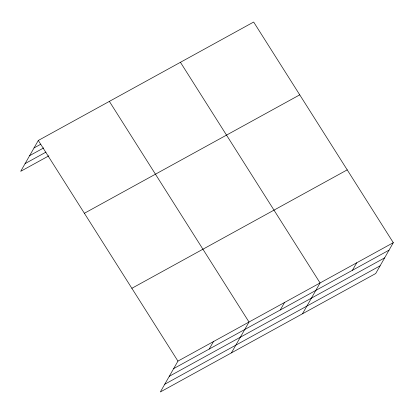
<?xml version="1.0" encoding="UTF-8"?>
<svg xmlns="http://www.w3.org/2000/svg" width="414" height="414" viewBox="0 0 414 414"><rect width="100%" height="100%" fill="white"/><g stroke="black" fill="none" stroke-linecap="round" stroke-linejoin="round"><path stroke-width="0.62" d="M393.3 242.682L177.942 361.111L160.342 391.965L375.7 273.535L393.3 242.682L253.658 22.035L38.3 140.465L20.7 171.318L48.904 155.809M209.21 349.049L213.474 341.571M231.41 352.883L249.011 322.03L109.368 101.383M280.278 309.967L284.542 302.489M302.479 313.802L320.079 282.948L180.437 62.302M352.428 270.29L356.687 262.818M34.036 147.938L40.805 144.217M29.632 155.654L43.734 147.901M25.099 163.602L45.97 152.124M84.378 213.277L299.741 94.847M131.859 288.299L347.217 169.869M173.678 368.589L389.036 250.159M169.279 376.3L384.637 257.87M164.746 384.249L380.104 265.819M38.3 140.465L177.942 361.111"/></g></svg>
